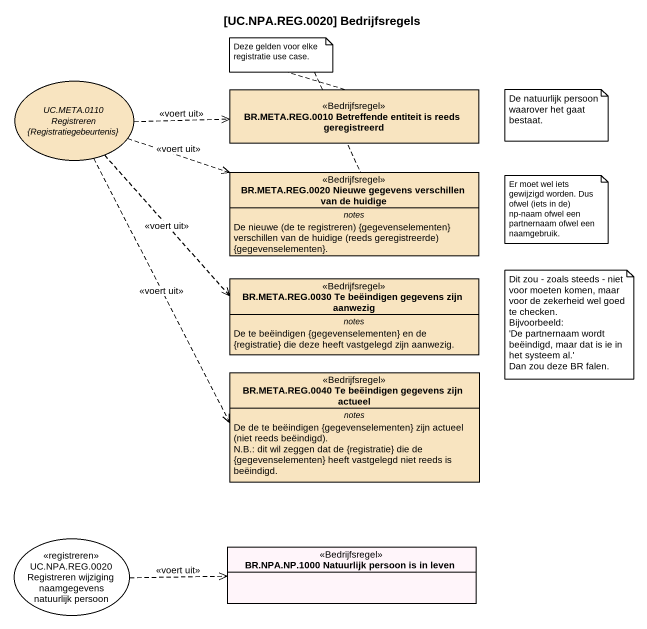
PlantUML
@startuml
title [UC.NPA.REG.0020] Bedrijfsregels
allowmixing
hide circle
hide empty members
usecase "UC.META.0110 Registreren {Registratiegebeurtenis}" as UC_META_0110_Registreren #F8E4C0
class "BR.META.REG.0010 Betreffende entiteit is reeds geregistreerd" as BR_META_REG_0010 <<Bedrijfsregel>> #F8E4C0
class "BR.META.REG.0020 Nieuwe gegevens verschillen van de huidige" as BR_META_REG_0020_Nieuwe <<Bedrijfsregel>> #F8E4C0 {
  -- notes --
  {field} De nieuwe (de te registreren) {gegevenselementen} verschillen van de huidige (reeds geregistreerde) {gegevenselementen}.
}
class "BR.META.REG.0030 Te beëindigen gegevens zijn aanwezig" as BR_META_REG_0030_Te <<Bedrijfsregel>> #F8E4C0 {
  -- notes --
  De te beëindigen {gegevenselementen} en de {registratie} die deze heeft vastgelegd zijn aanwezig.
}
class "BR.META.REG.0040 Te beëindigen gegevens zijn actueel" as BR_META_REG_0040_Te <<Bedrijfsregel>> #F8E4C0 {
  -- notes --
  {field} De de te beëindigen {gegevenselementen} zijn actueel (niet reeds beëindigd).
  N.B.: dit wil zeggen dat de {registratie} die de {gegevenselementen} heeft vastgelegd niet reeds is beëindigd.
}
usecase "UC.NPA.REG.0020 Registreren wijziging naamgegevens natuurlijk persoon" as UC_NPA_REG_0020_Registreren <<registreren>>
class "BR.NPA.NP.1000 Natuurlijk persoon is in leven" as BR_NPA_NP_1000_Natuurlijk <<Bedrijfsregel>> #FFF5FA
UC_META_0110_Registreren .right.> BR_META_REG_0010 : <<voert uit>>
UC_META_0110_Registreren .right.> BR_META_REG_0020_Nieuwe : <<voert uit>>
UC_META_0110_Registreren ..> BR_META_REG_0030_Te : <<voert uit>>
UC_META_0110_Registreren ..> BR_META_REG_0040_Te : <<voert uit>>
UC_NPA_REG_0020_Registreren .right.> BR_NPA_NP_1000_Natuurlijk : <<voert uit>>
note as N1
  Deze gelden voor elke registratie use case.
end note
N1 .. BR_META_REG_0020_Nieuwe
N1 .. BR_META_REG_0010
note as N2
  De natuurlijk persoon waarover het gaat bestaat.
end note
note as N3
  Er moet wel iets gewijzigd worden. Dus ofwel (iets in de) np-naam ofwel een partnernaam ofwel een naamgebruik.
end note
note as N4
  Dit zou - zoals steeds - niet voor moeten komen, maar voor de zekerheid wel goed te checken.
  Bijvoorbeeld:
  ~'De partnernaam wordt beëindigd, maar dat is ie in het systeem al.'
  Dan zou deze BR falen.
end note
@enduml
